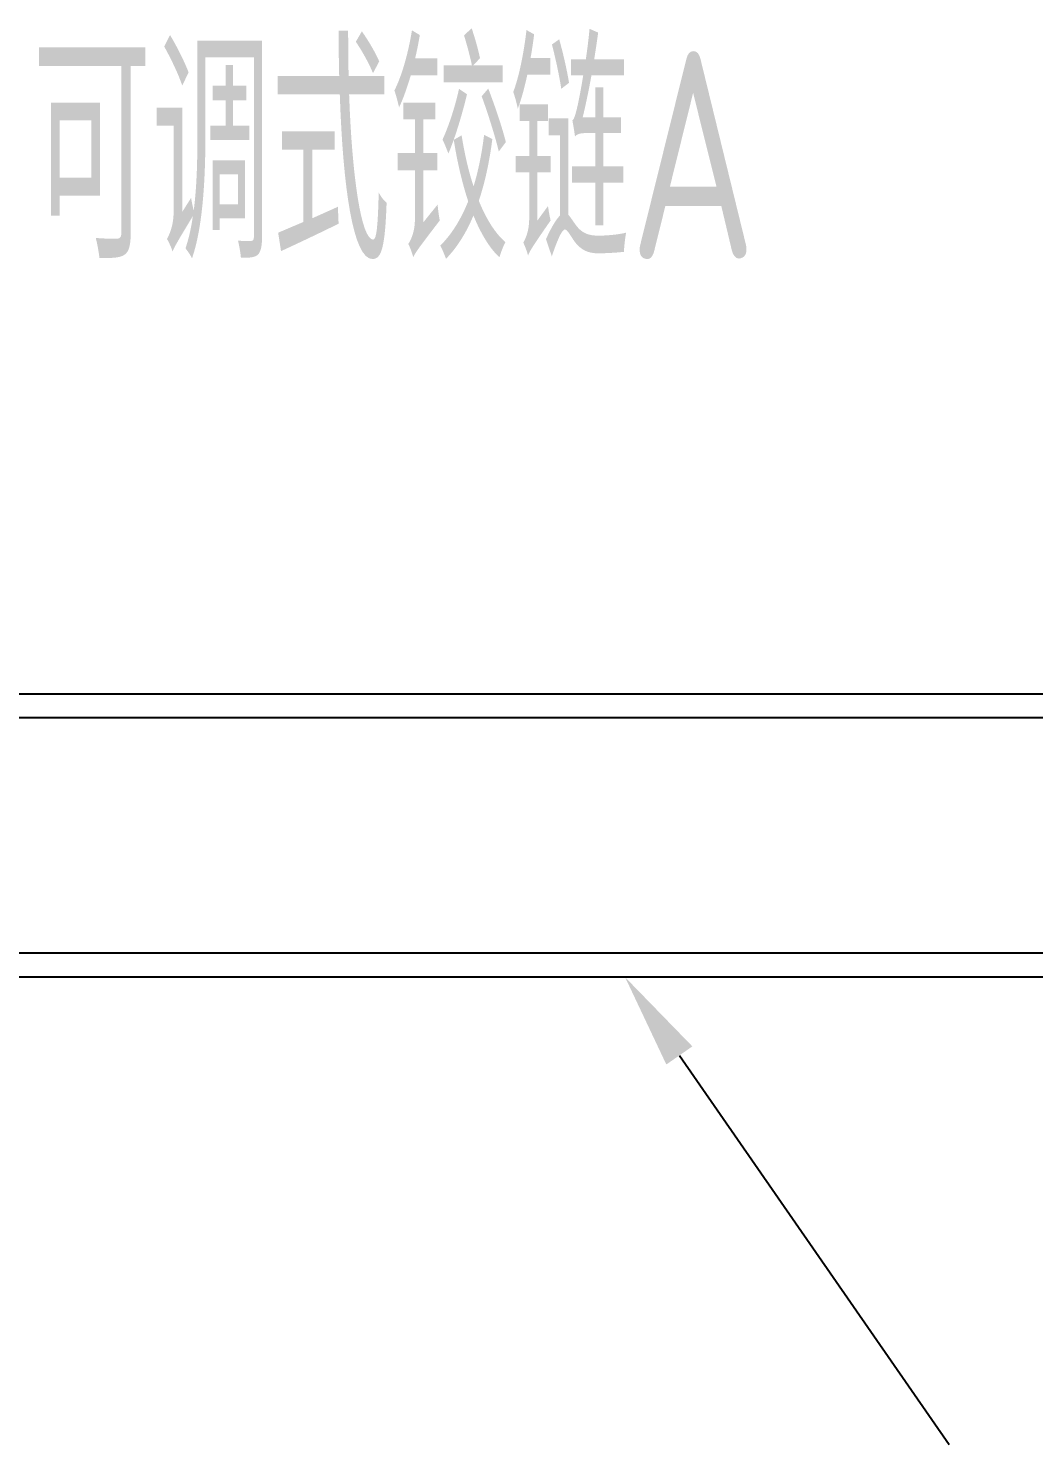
# Model space of a CAD drawing. Extents: x 4995099 to 5303443, y 4627657 to 4889583.
# Drawn here: x 5066972 to 5069084, y 4750857 to 4753832 of the extents above; entities that cross this region are included whole.
import ezdxf

# ---------------------------------------------------------------- set-up
doc = ezdxf.new("R2010")
doc.units = 0
doc.header["$LTSCALE"] = 1000
doc.header["$MEASUREMENT"] = 0
doc.layers.get('0').update_dxf_attribs({"color": 4, "linetype": 'CONTINUOUS'})
doc.styles.get("Standard").update_dxf_attribs({"font": 'GBENOR', "bigfont": 'GBCBIG'})

msp = doc.modelspace()

# ---------------------------------------------------------------- linework, layer by layer
at = {"linetype": 'Continuous'}
for p, q in [((5065316.1, 4752434), (5070078.3, 4752434)), ((5069693.2, 4752383.2), (5065280.2, 4752383.2)), ((5069693.2, 4751889.5), (5065280.2, 4751889.5)), ((5070078.3, 4751838.7), (5065316.1, 4751838.7))]:
    msp.add_line(p, q, dxfattribs=at)
msp.add_lwpolyline([(5068339.5, 4751674.4), (5068906.5, 4750857)])
msp.add_solid([(5068312.1, 4751655.4), (5068225.5, 4751838.7), (5068366.8, 4751693.4)])

# ---------------------------------------------------------------- texts
at = {"width": 0.8}
msp.add_text('可调式铰链A', height=435.6, dxfattribs=at).set_placement((5066980.1, 4753348))

doc.saveas('drawing.dxf')
